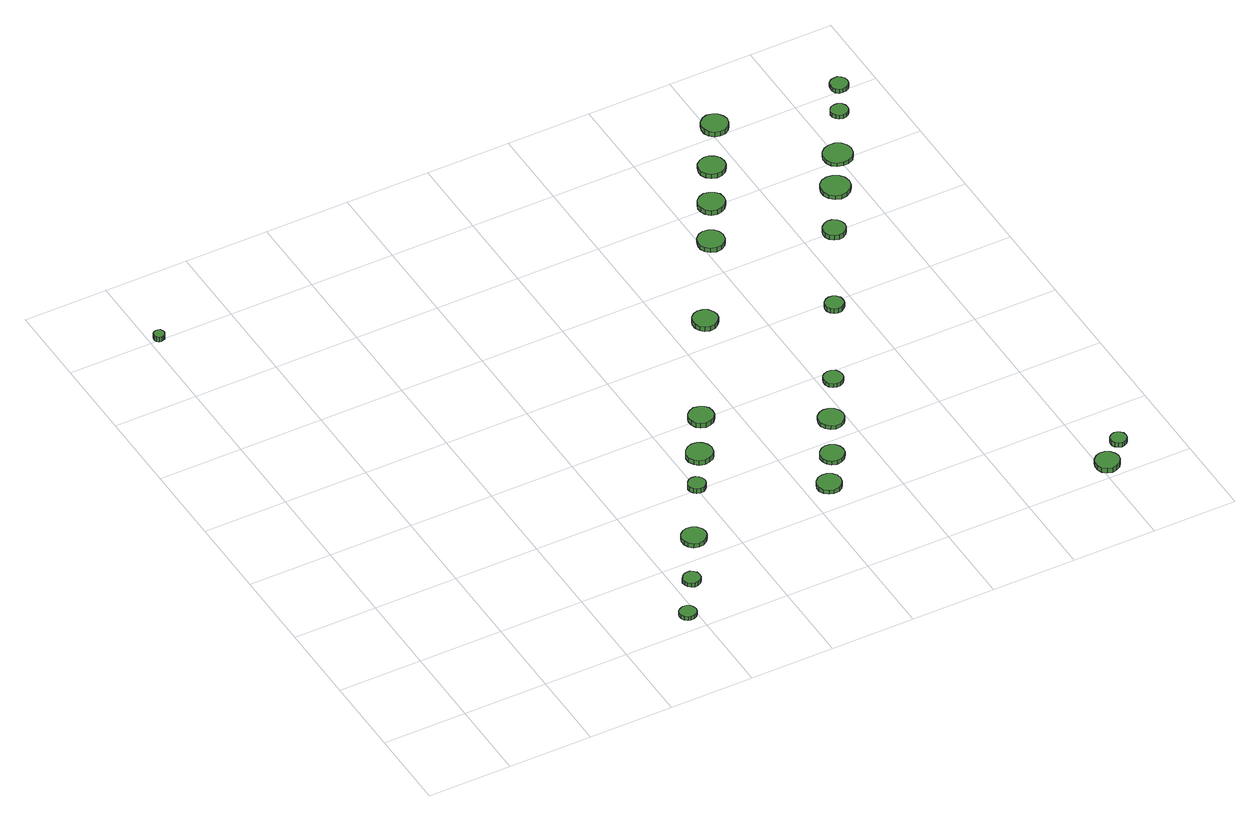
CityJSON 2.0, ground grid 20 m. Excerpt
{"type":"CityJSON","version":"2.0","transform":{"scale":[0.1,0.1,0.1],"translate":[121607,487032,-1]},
"CityObjects":{
"tree1":{"type":"SolitaryVegetationObject","attributes":{"function":"something"},"geometry":[{"type":"MultiSurface","lod":"1","boundaries":[[[0,1,2,3,4,5,6,7,8,9,10,11,12,13,14]],[[15,16,17,18,19,20,21,22,23,24,25,26,27,28,29]],[[0,29,28,1]],[[1,28,27,2]],[[2,27,26,3]],[[3,26,25,4]],[[4,25,24,5]],[[5,24,23,6]],[[6,23,22,7]],[[7,22,21,8]],[[8,21,20,9]],[[9,20,19,10]],[[10,19,18,11]],[[11,18,17,12]],[[12,17,16,13]],[[13,16,15,14]],[[14,15,29,0]]]}]},
"tree2":{"type":"SolitaryVegetationObject","attributes":{"function":"something"},"geometry":[{"type":"MultiSurface","lod":"1","boundaries":[[[30,31,32,33,34,35,36,37,38,39,40,41,42,43,44]],[[45,46,47,48,49,50,51,52,53,54,55,56,57,58,59]],[[30,59,58,31]],[[31,58,57,32]],[[32,57,56,33]],[[33,56,55,34]],[[34,55,54,35]],[[35,54,53,36]],[[36,53,52,37]],[[37,52,51,38]],[[38,51,50,39]],[[39,50,49,40]],[[40,49,48,41]],[[41,48,47,42]],[[42,47,46,43]],[[43,46,45,44]],[[44,45,59,30]]]}]},
"tree3":{"type":"SolitaryVegetationObject","attributes":{"function":"something"},"geometry":[{"type":"MultiSurface","lod":"1","boundaries":[[[60,61,62,63,64,65,66,67,68,69,70,71,72,73,74]],[[75,76,77,78,79,80,81,82,83,84,85,86,87,88,89]],[[60,89,88,61]],[[61,88,87,62]],[[62,87,86,63]],[[63,86,85,64]],[[64,85,84,65]],[[65,84,83,66]],[[66,83,82,67]],[[67,82,81,68]],[[68,81,80,69]],[[69,80,79,70]],[[70,79,78,71]],[[71,78,77,72]],[[72,77,76,73]],[[73,76,75,74]],[[74,75,89,60]]]}]},
"tree4":{"type":"SolitaryVegetationObject","attributes":{"function":"something"},"geometry":[{"type":"MultiSurface","lod":"1","boundaries":[[[90,91,92,93,94,95,96,97,98,99,100,101,102,103,104]],[[105,106,107,108,109,110,111,112,113,114,115,116,117,118,119]],[[90,119,118,91]],[[91,118,117,92]],[[92,117,116,93]],[[93,116,115,94]],[[94,115,114,95]],[[95,114,113,96]],[[96,113,112,97]],[[97,112,111,98]],[[98,111,110,99]],[[99,110,109,100]],[[100,109,108,101]],[[101,108,107,102]],[[102,107,106,103]],[[103,106,105,104]],[[104,105,119,90]]]}]},
"tree5":{"type":"SolitaryVegetationObject","attributes":{"function":"something"},"geometry":[{"type":"MultiSurface","lod":"1","boundaries":[[[120,121,122,123,124,125,126,127,128,129,130,131,132,133,134]],[[135,136,137,138,139,140,141,142,143,144,145,146,147,148,149]],[[120,149,148,121]],[[121,148,147,122]],[[122,147,146,123]],[[123,146,145,124]],[[124,145,144,125]],[[125,144,143,126]],[[126,143,142,127]],[[127,142,141,128]],[[128,141,140,129]],[[129,140,139,130]],[[130,139,138,131]],[[131,138,137,132]],[[132,137,136,133]],[[133,136,135,134]],[[134,135,149,120]]]}]},
"tree6":{"type":"SolitaryVegetationObject","attributes":{"function":"something"},"geometry":[{"type":"MultiSurface","lod":"1","boundaries":[[[150,151,152,153,154,155,156,157,158,159,160,161,162,163,164]],[[165,166,167,168,169,170,171,172,173,174,175,176,177,178,179]],[[150,179,178,151]],[[151,178,177,152]],[[152,177,176,153]],[[153,176,175,154]],[[154,175,174,155]],[[155,174,173,156]],[[156,173,172,157]],[[157,172,171,158]],[[158,171,170,159]],[[159,170,169,160]],[[160,169,168,161]],[[161,168,167,162]],[[162,167,166,163]],[[163,166,165,164]],[[164,165,179,150]]]}]},
"tree7":{"type":"SolitaryVegetationObject","attributes":{"function":"something"},"geometry":[{"type":"MultiSurface","lod":"1","boundaries":[[[180,181,182,183,184,185,186,187,188,189,190,191,192,193,194]],[[195,196,197,198,199,200,201,202,203,204,205,206,207,208,209]],[[180,209,208,181]],[[181,208,207,182]],[[182,207,206,183]],[[183,206,205,184]],[[184,205,204,185]],[[185,204,203,186]],[[186,203,202,187]],[[187,202,201,188]],[[188,201,200,189]],[[189,200,199,190]],[[190,199,198,191]],[[191,198,197,192]],[[192,197,196,193]],[[193,196,195,194]],[[194,195,209,180]]]}]},
"tree8":{"type":"SolitaryVegetationObject","attributes":{"function":"something"},"geometry":[{"type":"MultiSurface","lod":"1","boundaries":[[[210,211,212,213,214,215,216,217,218,219,220,221,222,223,224]],[[225,226,227,228,229,230,231,232,233,234,235,236,237,238,239]],[[210,239,238,211]],[[211,238,237,212]],[[212,237,236,213]],[[213,236,235,214]],[[214,235,234,215]],[[215,234,233,216]],[[216,233,232,217]],[[217,232,231,218]],[[218,231,230,219]],[[219,230,229,220]],[[220,229,228,221]],[[221,228,227,222]],[[222,227,226,223]],[[223,226,225,224]],[[224,225,239,210]]]}]},
"tree9":{"type":"SolitaryVegetationObject","attributes":{"function":"something"},"geometry":[{"type":"MultiSurface","lod":"1","boundaries":[[[240,241,242,243,244,245,246,247,248,249,250,251,252,253,254]],[[255,256,257,258,259,260,261,262,263,264,265,266,267,268,269]],[[240,269,268,241]],[[241,268,267,242]],[[242,267,266,243]],[[243,266,265,244]],[[244,265,264,245]],[[245,264,263,246]],[[246,263,262,247]],[[247,262,261,248]],[[248,261,260,249]],[[249,260,259,250]],[[250,259,258,251]],[[251,258,257,252]],[[252,257,256,253]],[[253,256,255,254]],[[254,255,269,240]]]}]},
"tree10":{"type":"SolitaryVegetationObject","attributes":{"function":"something"},"geometry":[{"type":"MultiSurface","lod":"1","boundaries":[[[270,271,272,273,274,275,276,277,278,279,280,281,282,283,284]],[[285,286,287,288,289,290,291,292,293,294,295,296,297,298,299]],[[270,299,298,271]],[[271,298,297,272]],[[272,297,296,273]],[[273,296,295,274]],[[274,295,294,275]],[[275,294,293,276]],[[276,293,292,277]],[[277,292,291,278]],[[278,291,290,279]],[[279,290,289,280]],[[280,289,288,281]],[[281,288,287,282]],[[282,287,286,283]],[[283,286,285,284]],[[284,285,299,270]]]}]},
"tree11":{"type":"SolitaryVegetationObject","attributes":{"function":"something"},"geometry":[{"type":"MultiSurface","lod":"1","boundaries":[[[300,301,302,303,304,305,306,307,308,309,310,311,312,313,314]],[[315,316,317,318,319,320,321,322,323,324,325,326,327,328,329]],[[300,329,328,301]],[[301,328,327,302]],[[302,327,326,303]],[[303,326,325,304]],[[304,325,324,305]],[[305,324,323,306]],[[306,323,322,307]],[[307,322,321,308]],[[308,321,320,309]],[[309,320,319,310]],[[310,319,318,311]],[[311,318,317,312]],[[312,317,316,313]],[[313,316,315,314]],[[314,315,329,300]]]}]},
"tree12":{"type":"SolitaryVegetationObject","attributes":{"function":"something"},"geometry":[{"type":"MultiSurface","lod":"1","boundaries":[[[330,331,332,333,334,335,336,337,338,339,340,341,342,343,344]],[[345,346,347,348,349,350,351,352,353,354,355,356,357,358,359]],[[330,359,358,331]],[[331,358,357,332]],[[332,357,356,333]],[[333,356,355,334]],[[334,355,354,335]],[[335,354,353,336]],[[336,353,352,337]],[[337,352,351,338]],[[338,351,350,339]],[[339,350,349,340]],[[340,349,348,341]],[[341,348,347,342]],[[342,347,346,343]],[[343,346,345,344]],[[344,345,359,330]]]}]},
"tree13":{"type":"SolitaryVegetationObject","attributes":{"function":"something"},"geometry":[{"type":"MultiSurface","lod":"1","boundaries":[[[360,361,362,363,364,365,366,367,368,369,370,371,372,373,374]],[[375,376,377,378,379,380,381,382,383,384,385,386,387,388,389]],[[360,389,388,361]],[[361,388,387,362]],[[362,387,386,363]],[[363,386,385,364]],[[364,385,384,365]],[[365,384,383,366]],[[366,383,382,367]],[[367,382,381,368]],[[368,381,380,369]],[[369,380,379,370]],[[370,379,378,371]],[[371,378,377,372]],[[372,377,376,373]],[[373,376,375,374]],[[374,375,389,360]]]}]},
"tree14":{"type":"SolitaryVegetationObject","attributes":{"function":"something"},"geometry":[{"type":"MultiSurface","lod":"1","boundaries":[[[390,391,392,393,394,395,396,397,398,399,400,401,402,403,404]],[[405,406,407,408,409,410,411,412,413,414,415,416,417,418,419]],[[390,419,418,391]],[[391,418,417,392]],[[392,417,416,393]],[[393,416,415,394]],[[394,415,414,395]],[[395,414,413,396]],[[396,413,412,397]],[[397,412,411,398]],[[398,411,410,399]],[[399,410,409,400]],[[400,409,408,401]],[[401,408,407,402]],[[402,407,406,403]],[[403,406,405,404]],[[404,405,419,390]]]}]},
"tree15":{"type":"SolitaryVegetationObject","attributes":{"function":"something"},"geometry":[{"type":"MultiSurface","lod":"1","boundaries":[[[420,421,422,423,424,425,426,427,428,429,430,431,432,433,434]],[[435,436,437,438,439,440,441,442,443,444,445,446,447,448,449]],[[420,449,448,421]],[[421,448,447,422]],[[422,447,446,423]],[[423,446,445,424]],[[424,445,444,425]],[[425,444,443,426]],[[426,443,442,427]],[[427,442,441,428]],[[428,441,440,429]],[[429,440,439,430]],[[430,439,438,431]],[[431,438,437,432]],[[432,437,436,433]],[[433,436,435,434]],[[434,435,449,420]]]}]},
"tree16":{"type":"SolitaryVegetationObject","attributes":{"function":"something"},"geometry":[{"type":"MultiSurface","lod":"1","boundaries":[[[450,451,452,453,454,455,456,457,458,459,460,461,462,463,464]],[[465,466,467,468,469,470,471,472,473,474,475,476,477,478,479]],[[450,479,478,451]],[[451,478,477,452]],[[452,477,476,453]],[[453,476,475,454]],[[454,475,474,455]],[[455,474,473,456]],[[456,473,472,457]],[[457,472,471,458]],[[458,471,470,459]],[[459,470,469,460]],[[460,469,468,461]],[[461,468,467,462]],[[462,467,466,463]],[[463,466,465,464]],[[464,465,479,450]]]}]},
"tree17":{"type":"SolitaryVegetationObject","attributes":{"function":"something"},"geometry":[{"type":"MultiSurface","lod":"1","boundaries":[[[480,481,482,483,484,485,486,487,488,489,490,491,492,493,494]],[[495,496,497,498,499,500,501,502,503,504,505,506,507,508,509]],[[480,509,508,481]],[[481,508,507,482]],[[482,507,506,483]],[[483,506,505,484]],[[484,505,504,485]],[[485,504,503,486]],[[486,503,502,487]],[[487,502,501,488]],[[488,501,500,489]],[[489,500,499,490]],[[490,499,498,491]],[[491,498,497,492]],[[492,497,496,493]],[[493,496,495,494]],[[494,495,509,480]]]}]},
"tree18":{"type":"SolitaryVegetationObject","attributes":{"function":"something"},"geometry":[{"type":"MultiSurface","lod":"1","boundaries":[[[510,511,512,513,514,515,516,517,518,519,520,521,522,523,524]],[[525,526,527,528,529,530,531,532,533,534,535,536,537,538,539]],[[510,539,538,511]],[[511,538,537,512]],[[512,537,536,513]],[[513,536,535,514]],[[514,535,534,515]],[[515,534,533,516]],[[516,533,532,517]],[[517,532,531,518]],[[518,531,530,519]],[[519,530,529,520]],[[520,529,528,521]],[[521,528,527,522]],[[522,527,526,523]],[[523,526,525,524]],[[524,525,539,510]]]}]},
"tree19":{"type":"SolitaryVegetationObject","attributes":{"function":"something"},"geometry":[{"type":"MultiSurface","lod":"1","boundaries":[[[540,541,542,543,544,545,546,547,548,549,550,551,552,553,554]],[[555,556,557,558,559,560,561,562,563,564,565,566,567,568,569]],[[540,569,568,541]],[[541,568,567,542]],[[542,567,566,543]],[[543,566,565,544]],[[544,565,564,545]],[[545,564,563,546]],[[546,563,562,547]],[[547,562,561,548]],[[548,561,560,549]],[[549,560,559,550]],[[550,559,558,551]],[[551,558,557,552]],[[552,557,556,553]],[[553,556,555,554]],[[554,555,569,540]]]}]},
"tree20":{"type":"SolitaryVegetationObject","attributes":{"function":"something"},"geometry":[{"type":"MultiSurface","lod":"1","boundaries":[[[570,571,572,573,574,575,576,577,578,579,580,581,582,583,584]],[[585,586,587,588,589,590,591,592,593,594,595,596,597,598,599]],[[570,599,598,571]],[[571,598,597,572]],[[572,597,596,573]],[[573,596,595,574]],[[574,595,594,575]],[[575,594,593,576]],[[576,593,592,577]],[[577,592,591,578]],[[578,591,590,579]],[[579,590,589,580]],[[580,589,588,581]],[[581,588,587,582]],[[582,587,586,583]],[[583,586,585,584]],[[584,585,599,570]]]}]},
"tree21":{"type":"SolitaryVegetationObject","attributes":{"function":"something"},"geometry":[{"type":"MultiSurface","lod":"1","boundaries":[[[600,601,602,603,604,605,606,607,608,609,610,611,612,613,614]],[[615,616,617,618,619,620,621,622,623,624,625,626,627,628,629]],[[600,629,628,601]],[[601,628,627,602]],[[602,627,626,603]],[[603,626,625,604]],[[604,625,624,605]],[[605,624,623,606]],[[606,623,622,607]],[[607,622,621,608]],[[608,621,620,609]],[[609,620,619,610]],[[610,619,618,611]],[[611,618,617,612]],[[612,617,616,613]],[[613,616,615,614]],[[614,615,629,600]]]}]},
"tree22":{"type":"SolitaryVegetationObject","attributes":{"function":"something"},"geometry":[{"type":"MultiSurface","lod":"1","boundaries":[[[630,631,632,633,634,635,636,637,638,639,640,641,642,643,644]],[[645,646,647,648,649,650,651,652,653,654,655,656,657,658,659]],[[630,659,658,631]],[[631,658,657,632]],[[632,657,656,633]],[[633,656,655,634]],[[634,655,654,635]],[[635,654,653,636]],[[636,653,652,637]],[[637,652,651,638]],[[638,651,650,639]],[[639,650,649,640]],[[640,649,648,641]],[[641,648,647,642]],[[642,647,646,643]],[[643,646,645,644]],[[644,645,659,630]]]}]},
"tree23":{"type":"SolitaryVegetationObject","attributes":{"function":"something"},"geometry":[{"type":"MultiSurface","lod":"1","boundaries":[[[660,661,662,663,664,665,666,667,668,669,670,671,672,673,674]],[[675,676,677,678,679,680,681,682,683,684,685,686,687,688,689]],[[660,689,688,661]],[[661,688,687,662]],[[662,687,686,663]],[[663,686,685,664]],[[664,685,684,665]],[[665,684,683,666]],[[666,683,682,667]],[[667,682,681,668]],[[668,681,680,669]],[[669,680,679,670]],[[670,679,678,671]],[[671,678,677,672]],[[672,677,676,673]],[[673,676,675,674]],[[674,675,689,660]]]}]},
"tree24":{"type":"SolitaryVegetationObject","attributes":{"function":"something"},"geometry":[{"type":"MultiSurface","lod":"1","boundaries":[[[690,691,692,693,694,695,696,697,698,699,700,701,702,703,704]],[[705,706,707,708,709,710,711,712,713,714,715,716,717,718,719]],[[690,719,718,691]],[[691,718,717,692]],[[692,717,716,693]],[[693,716,715,694]],[[694,715,714,695]],[[695,714,713,696]],[[696,713,712,697]],[[697,712,711,698]],[[698,711,710,699]],[[699,710,709,700]],[[700,709,708,701]],[[701,708,707,702]],[[702,707,706,703]],[[703,706,705,704]],[[704,705,719,690]]]}]}
},
"vertices":[
[31,1395,30],[30,1400,30],[27,1405,30],[22,1407,30],[17,1408,30],[12,1406,30],[8,1403,30],[6,1398,30],[6,1392,30],[8,1387,30],[12,1384,30],[17,1382,30],[22,1383,30],[27,1385,30],[30,1390,30],[30,1390,17],[27,1385,17],[22,1383,17],[17,1382,17],[12,1384,17],[8,1387,17],[6,1392,17],[6,1398,17],[8,1403,17],[12,1406,17],[17,1408,17],[22,1407,17],[27,1405,17],[30,1400,17],[31,1395,17],
[601,49,16],[599,57,16],[595,64,16],[588,68,16],[579,69,16],[572,66,16],[565,61,16],[562,53,16],[562,45,16],[565,38,16],[572,32,16],[579,30,16],[588,31,16],[595,35,16],[599,41,16],[599,41,6],[595,35,6],[588,31,6],[579,30,6],[572,32,6],[565,38,6],[562,45,6],[562,53,6],[565,61,6],[572,66,6],[579,69,6],[588,68,6],[595,64,6],[599,57,6],[601,49,6],
[662,142,17],[661,151,17],[656,157,17],[648,162,17],[640,162,17],[632,160,17],[626,154,17],[622,147,17],[622,138,17],[626,130,17],[632,125,17],[640,122,17],[648,123,17],[656,127,17],[661,134,17],[661,134,6],[656,127,6],[648,123,6],[640,122,6],[632,125,6],[626,130,6],[622,138,6],[622,147,6],[626,154,6],[632,160,6],[640,162,6],[648,162,6],[656,157,6],[661,151,6],[662,142,6],
[743,261,17],[740,273,17],[733,282,17],[723,288,17],[711,289,17],[700,286,17],[691,278,17],[686,267,17],[686,255,17],[691,244,17],[700,236,17],[711,232,17],[723,234,17],[733,240,17],[740,249,17],[740,249,6],[733,240,6],[723,234,6],[711,232,6],[700,236,6],[691,244,6],[686,255,6],[686,267,6],[691,278,6],[700,286,6],[711,289,6],[723,288,6],[733,282,6],[740,273,6],[743,261,6],
[823,406,20],[821,415,20],[816,421,20],[809,426,20],[800,427,20],[792,424,20],[786,418,20],[782,410,20],[782,402,20],[786,394,20],[792,388,20],[800,386,20],[809,386,20],[816,391,20],[821,398,20],[821,398,7],[816,391,7],[809,386,7],[800,386,7],[792,388,7],[786,394,7],[782,402,7],[782,410,7],[786,418,7],[792,424,7],[800,427,7],[809,426,7],[816,421,7],[821,415,7],[823,406,7],
[889,495,19],[886,507,19],[879,517,19],[868,524,19],[855,525,19],[843,521,19],[834,513,19],[828,501,19],[828,488,19],[834,477,19],[843,468,19],[855,464,19],[868,466,19],[879,472,19],[886,482,19],[886,482,6],[879,472,6],[868,466,6],[855,464,6],[843,468,6],[834,477,6],[828,488,6],[828,501,6],[834,513,6],[843,521,6],[855,525,6],[868,524,6],[879,517,6],[886,507,6],[889,495,6],
[949,599,19],[947,611,19],[940,620,19],[929,626,19],[917,628,19],[906,624,19],[897,616,19],[892,605,19],[892,593,19],[897,582,19],[906,574,19],[917,570,19],[929,572,19],[940,577,19],[947,587,19],[947,587,6],[940,577,6],[929,572,6],[917,570,6],[906,574,6],[897,582,6],[892,593,6],[892,605,6],[897,616,6],[906,624,6],[917,628,6],[929,626,6],[940,620,6],[947,611,6],[949,599,6],
[1085,273,16],[1083,285,16],[1076,294,16],[1066,300,16],[1054,301,16],[1043,298,16],[1034,290,16],[1029,279,16],[1029,267,16],[1034,256,16],[1043,249,16],[1054,245,16],[1066,246,16],[1076,252,16],[1083,262,16],[1083,262,5],[1076,252,5],[1066,246,5],[1054,245,5],[1043,249,5],[1034,256,5],[1029,267,5],[1029,279,5],[1034,290,5],[1043,298,5],[1054,301,5],[1066,300,5],[1076,294,5],[1083,285,5],[1085,273,5],
[1137,354,16],[1135,365,16],[1128,375,16],[1118,380,16],[1106,382,16],[1095,378,16],[1087,370,16],[1082,360,16],[1082,348,16],[1087,338,16],[1095,330,16],[1106,326,16],[1118,328,16],[1128,333,16],[1135,343,16],[1135,343,5],[1128,333,5],[1118,328,5],[1106,326,5],[1095,330,5],[1087,338,5],[1082,348,5],[1082,360,5],[1087,370,5],[1095,378,5],[1106,382,5],[1118,380,5],[1128,375,5],[1135,365,5],[1137,354,5],
[1195,459,15],[1192,471,15],[1185,481,15],[1174,487,15],[1162,489,15],[1150,485,15],[1141,477,15],[1136,465,15],[1136,453,15],[1141,442,15],[1150,434,15],[1162,430,15],[1174,431,15],[1185,437,15],[1192,447,15],[1192,447,5],[1185,437,5],[1174,431,5],[1162,430,5],[1150,434,5],[1141,442,5],[1136,453,5],[1136,465,5],[1141,477,5],[1150,485,5],[1162,489,5],[1174,487,5],[1185,481,5],[1192,471,5],[1195,459,5],
[1111,870,22],[1108,882,22],[1101,892,22],[1091,898,22],[1078,900,22],[1067,896,22],[1058,888,22],[1053,877,22],[1053,864,22],[1058,853,22],[1067,845,22],[1078,841,22],[1091,842,22],[1101,849,22],[1108,858,22],[1108,858,10],[1101,849,10],[1091,842,10],[1078,841,10],[1067,845,10],[1058,853,10],[1053,864,10],[1053,877,10],[1058,888,10],[1067,896,10],[1078,900,10],[1091,898,10],[1101,892,10],[1108,882,10],[1111,870,10],
[1256,572,15],[1254,582,15],[1249,590,15],[1240,594,15],[1231,595,15],[1222,592,15],[1215,586,15],[1211,577,15],[1211,568,15],[1215,559,15],[1222,552,15],[1231,549,15],[1240,550,15],[1249,555,15],[1254,563,15],[1254,563,5],[1249,555,5],[1240,550,5],[1231,549,5],[1222,552,5],[1215,559,5],[1211,568,5],[1211,577,5],[1215,586,5],[1222,592,5],[1231,595,5],[1240,594,5],[1249,590,5],[1254,582,5],[1256,572,5],
[1250,1091,24],[1247,1104,24],[1240,1114,24],[1229,1120,24],[1216,1122,24],[1204,1118,24],[1194,1109,24],[1189,1097,24],[1189,1084,24],[1194,1073,24],[1204,1064,24],[1216,1060,24],[1229,1061,24],[1240,1068,24],[1247,1078,24],[1247,1078,12],[1240,1068,12],[1229,1061,12],[1216,1060,12],[1204,1064,12],[1194,1073,12],[1189,1084,12],[1189,1097,12],[1194,1109,12],[1204,1118,12],[1216,1122,12],[1229,1120,12],[1240,1114,12],[1247,1104,12],[1250,1091,12],
[1372,777,24],[1371,786,24],[1365,794,24],[1357,798,24],[1348,799,24],[1340,796,24],[1333,790,24],[1329,782,24],[1329,773,24],[1333,765,24],[1340,758,24],[1348,756,24],[1357,757,24],[1365,761,24],[1371,768,24],[1371,768,11],[1365,761,11],[1357,757,11],[1348,756,11],[1340,758,11],[1333,765,11],[1329,773,11],[1329,782,11],[1333,790,11],[1340,796,11],[1348,799,11],[1357,798,11],[1365,794,11],[1371,786,11],[1372,777,11],
[1644,36,23],[1641,47,23],[1634,57,23],[1624,63,23],[1612,64,23],[1601,60,23],[1592,52,23],[1588,42,23],[1588,30,23],[1592,19,23],[1601,11,23],[1612,7,23],[1624,9,23],[1634,15,23],[1641,24,23],[1641,24,10],[1634,15,10],[1624,9,10],[1612,7,10],[1601,11,10],[1592,19,10],[1588,30,10],[1588,42,10],[1592,52,10],[1601,60,10],[1612,64,10],[1624,63,10],[1634,57,10],[1641,47,10],[1644,36,10],
[1314,1204,19],[1312,1217,19],[1304,1227,19],[1293,1233,19],[1280,1235,19],[1268,1231,19],[1258,1222,19],[1253,1210,19],[1253,1198,19],[1258,1186,19],[1268,1177,19],[1280,1173,19],[1293,1175,19],[1304,1181,19],[1312,1191,19],[1312,1191,6],[1304,1181,6],[1293,1175,6],[1280,1173,6],[1268,1177,6],[1258,1186,6],[1253,1198,6],[1253,1210,6],[1258,1222,6],[1268,1231,6],[1280,1235,6],[1293,1233,6],[1304,1227,6],[1312,1217,6],[1314,1204,6],
[1692,91,21],[1691,99,21],[1686,105,21],[1679,109,21],[1672,110,21],[1664,107,21],[1658,102,21],[1655,95,21],[1655,87,21],[1658,80,21],[1664,75,21],[1672,72,21],[1679,73,21],[1686,77,21],[1691,83,21],[1691,83,9],[1686,77,9],[1679,73,9],[1672,72,9],[1664,75,9],[1658,80,9],[1655,87,9],[1655,95,9],[1658,102,9],[1664,107,9],[1672,110,9],[1679,109,9],[1686,105,9],[1691,99,9],[1692,91,9],
[1374,1310,17],[1372,1323,17],[1364,1333,17],[1353,1340,17],[1340,1341,17],[1328,1337,17],[1318,1329,17],[1313,1317,17],[1313,1304,17],[1318,1292,17],[1328,1284,17],[1340,1280,17],[1353,1281,17],[1364,1287,17],[1372,1298,17],[1372,1298,5],[1364,1287,5],[1353,1281,5],[1340,1280,5],[1328,1284,5],[1318,1292,5],[1313,1304,5],[1313,1317,5],[1318,1329,5],[1328,1337,5],[1340,1341,5],[1353,1340,5],[1364,1333,5],[1372,1323,5],[1374,1310,5],
[1497,994,24],[1495,1004,24],[1489,1013,24],[1479,1019,24],[1468,1020,24],[1458,1016,24],[1450,1009,24],[1445,999,24],[1445,988,24],[1450,978,24],[1458,971,24],[1468,967,24],[1479,969,24],[1489,974,24],[1495,983,24],[1495,983,11],[1489,974,11],[1479,969,11],[1468,967,11],[1458,971,11],[1450,978,11],[1445,988,11],[1445,999,11],[1450,1009,11],[1458,1016,11],[1468,1020,11],[1479,1019,11],[1489,1013,11],[1495,1004,11],[1497,994,11],
[1447,1428,18],[1444,1440,18],[1437,1451,18],[1426,1457,18],[1413,1459,18],[1401,1455,18],[1391,1446,18],[1386,1434,18],[1386,1421,18],[1391,1410,18],[1401,1401,18],[1413,1397,18],[1426,1398,18],[1437,1405,18],[1444,1415,18],[1444,1415,5],[1437,1405,5],[1426,1398,5],[1413,1397,5],[1401,1401,5],[1391,1410,5],[1386,1421,5],[1386,1434,5],[1391,1446,5],[1401,1455,5],[1413,1459,5],[1426,1457,5],[1437,1451,5],[1444,1440,5],[1447,1428,5],
[1579,1121,17],[1576,1135,17],[1568,1146,17],[1555,1153,17],[1541,1155,17],[1528,1151,17],[1517,1141,17],[1512,1128,17],[1512,1114,17],[1517,1101,17],[1528,1091,17],[1541,1087,17],[1555,1089,17],[1568,1096,17],[1576,1107,17],[1576,1107,6],[1568,1096,6],[1555,1089,6],[1541,1087,6],[1528,1091,6],[1517,1101,6],[1512,1114,6],[1512,1128,6],[1517,1141,6],[1528,1151,6],[1541,1155,6],[1555,1153,6],[1568,1146,6],[1576,1135,6],[1579,1121,6],
[1636,1213,16],[1633,1227,16],[1625,1238,16],[1612,1245,16],[1599,1246,16],[1585,1242,16],[1575,1233,16],[1569,1220,16],[1569,1206,16],[1575,1193,16],[1585,1184,16],[1599,1180,16],[1612,1181,16],[1625,1188,16],[1633,1199,16],[1633,1199,6],[1625,1188,6],[1612,1181,6],[1599,1180,6],[1585,1184,6],[1575,1193,6],[1569,1206,6],[1569,1220,6],[1575,1233,6],[1585,1242,6],[1599,1246,6],[1612,1245,6],[1625,1238,6],[1633,1227,6],[1636,1213,6],
[1695,1337,16],[1694,1345,16],[1689,1352,16],[1681,1356,16],[1673,1357,16],[1665,1355,16],[1659,1349,16],[1655,1341,16],[1655,1333,16],[1659,1325,16],[1665,1320,16],[1673,1317,16],[1681,1318,16],[1689,1322,16],[1694,1329,16],[1694,1329,6],[1689,1322,6],[1681,1318,6],[1673,1317,6],[1665,1320,6],[1659,1325,6],[1655,1333,6],[1655,1341,6],[1659,1349,6],[1665,1355,6],[1673,1357,6],[1681,1356,6],[1689,1352,6],[1694,1345,6],[1695,1337,6],
[1738,1414,16],[1736,1422,16],[1731,1429,16],[1724,1434,16],[1715,1434,16],[1707,1432,16],[1700,1426,16],[1697,1418,16],[1697,1409,16],[1700,1401,16],[1707,1395,16],[1715,1393,16],[1724,1394,16],[1731,1398,16],[1736,1405,16],[1736,1405,5],[1731,1398,5],[1724,1394,5],[1715,1393,5],[1707,1395,5],[1700,1401,5],[1697,1409,5],[1697,1418,5],[1700,1426,5],[1707,1432,5],[1715,1434,5],[1724,1434,5],[1731,1429,5],[1736,1422,5],[1738,1414,5]
]}
